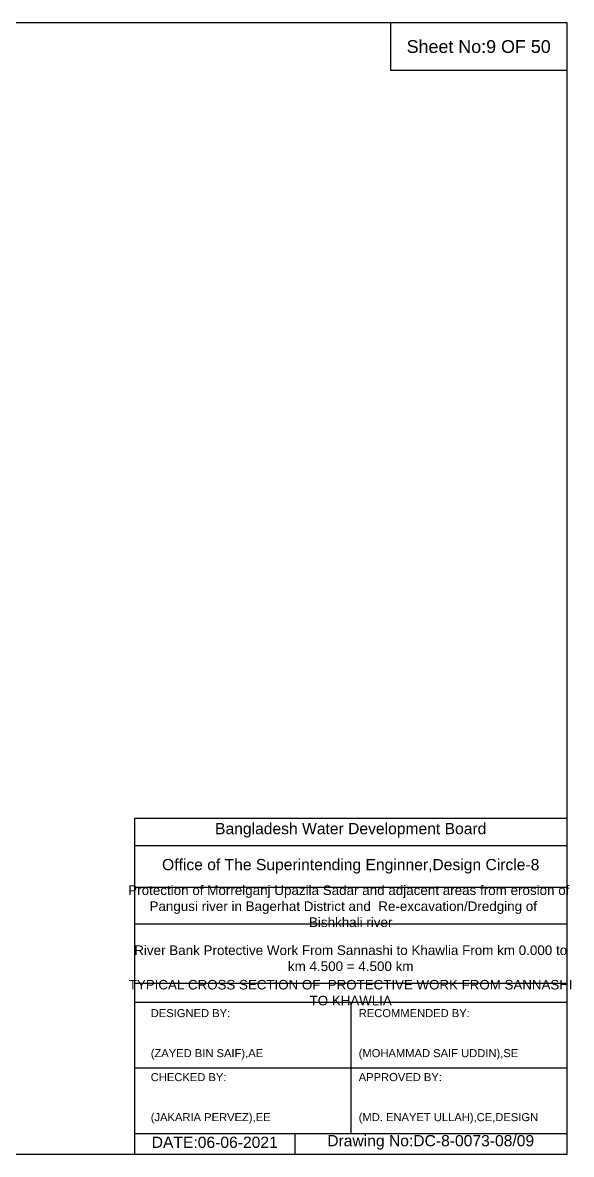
# Model space of a CAD drawing. Header units: inches. Extents: x 89000 to 845029, y -7071 to 0.
# Drawn here: x 226599 to 230029, y -7071 to 0 of the extents above; entities that cross this region are included whole.
import ezdxf

# ---------------------------------------------------------------- set-up
doc = ezdxf.new("R2010")
doc.units = ezdxf.units.IN
doc.header["$LTSCALE"] = 7
doc.header["$MEASUREMENT"] = 0
doc.styles.get("Standard").update_dxf_attribs({"font": 'arial.ttf'})

msp = doc.modelspace()

# ---------------------------------------------------------------- linework, layer by layer
for points in [[(220000, 0), (230000, 0), (230000, -7071), (220000, -7071)], [(228900, 0), (230000, 0), (230000, -300), (228900, -300)]]:
    msp.add_lwpolyline(points, close=True)
for points in [[(227300, -7071), (227300, -4971), (230000, -4971)], [(227300, -5141), (230000, -5141)], [(227300, -5401), (230000, -5401)], [(227300, -5631), (230000, -5631)], [(227300, -6001), (230000, -6001)], [(227300, -6121), (230000, -6121)], [(228650, -6121), (228650, -6941)], [(227300, -6531), (230000, -6531)], [(227300, -6941), (230000, -6941)], [(228300, -6941), (228300, -7071)]]:
    msp.add_lwpolyline(points)

# ---------------------------------------------------------------- texts
at = {"attachment_point": 5}
for s, insert, char_height in [('Sheet No:9 OF 50', (229450, -150), 80), ('Bangladesh Water Development Board', (228650, -5046), 70), ('Office of The Superintending Enginner,Design Circle-8', (228650, -5271), 70)]:
    msp.add_mtext(s, dxfattribs=dict(at, insert=insert, char_height=char_height))
for s, insert, char_height, width, attachment_point in [('Protection of Morrelganj Upazila Sadar and adjacent areas from erosion of  Pangusi river in Bagerhat District and  Re-excavation/Dredging of     Bishkhali river', (228650, -5521), 60, 2800, 5), ('River Bank Protective Work From Sannashi to Khawlia From km 0.000 to km 4.500 = 4.500 km', (228650, -5846), 60, 2700, 5), ('TYPICAL CROSS SECTION OF  PROTECTIVE WORK FROM SANNASHI TO KHAWLIA', (228650, -6061), 59.5765532, 2800, 5), ('DESIGNED BY:^J^J^J(ZAYED BIN SAIF),AE', (227400, -6321), 50, 1400, 4), ('RECOMMENDED BY:^J^J^J(MOHAMMAD SAIF UDDIN),SE', (228700, -6321), 50, 1400, 4), ('CHECKED BY:^J^J^J(JAKARIA PERVEZ),EE', (227400, -6721), 50, 1400, 4), ('APPROVED BY:^J^J^J(MD. ENAYET ULLAH),CE,DESIGN', (228700, -6721), 50, 1400, 4), ('DATE:06-06-2021', (227800, -6996), 70, 1400, 5), ('Drawing No:DC-8-0073-08/09', (229150, -6996), 70, 2200, 5)]:
    msp.add_mtext(s, dxfattribs=dict(insert=insert, char_height=char_height, width=width, attachment_point=attachment_point))

doc.saveas('drawing.dxf')
